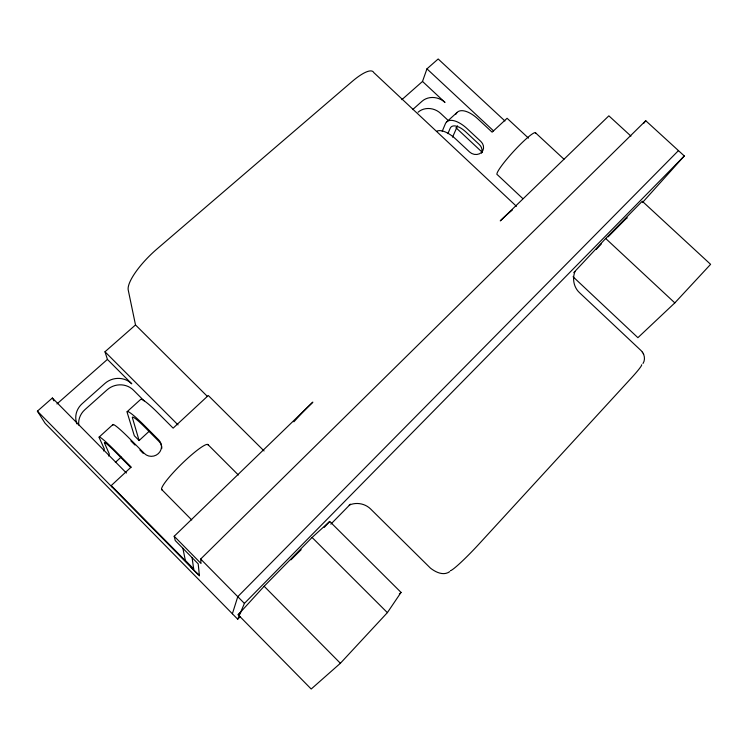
<?xml version="1.0" encoding="UTF-8"?>
<svg xmlns="http://www.w3.org/2000/svg" width="748" height="748" viewBox="0 0 748 748"><rect width="100%" height="100%" fill="white"/><g stroke="black" fill="none" stroke-linecap="round" stroke-linejoin="round"><path stroke-width="1.12" d="M574.978 271.552C572.042 278.742 573.838 287.578 579.644 292.814L641.26 350.765C644.533 354.066 645.618 359.461 643.009 363.481M232.385 613.781L237.771 596.67L678.455 150.619M103.579 450.969L104.29 448.912L99.26 437.767A26.816 2.048 46.2 0 1 115.613 451.296L131.19 467.051L111.228 485.574L111.873 486.855M401.835 99.68L422.508 81.439L426.949 68.853L438.178 58.98L504.937 120.98M108.591 456.046L109.32 454.008L104.524 443.096A19.149 1.459 46.2 0 1 116.23 452.792L130.881 467.622M442.208 131.321L445.369 123.785A23.543 10.921 48.5 0 1 467.257 128.778L480.852 141.466A8.574 7.611 26.7 0 1 481.394 152.508A8.574 7.611 26.7 0 1 469.538 151.956L455.906 139.193A23.646 10.668 48.4 0 0 436.982 131.096M126.421 473.035L52.369 398.001L37.4 411.157L45.114 423.303L237.705 619.194L244.409 603.402L684.298 155.958L645.748 120.718L200.67 559.037L201.016 563.487L174.191 536.26L312.86 402.134A41.57 4.245 -45.4 0 0 293.889 421.807M447.884 133.63L450.184 128.291A16.811 7.798 48.5 0 1 465.808 131.91L479.318 144.532A8.527 7.574 26.7 0 1 481.506 153.172M452.559 137.136L457.552 125.87M387.371 612.64L401.05 592.407L329.709 521.44L312.084 537.457L264.147 586.264L238.144 614.753L311.205 689.02L340.387 663.27L387.371 612.64L312.084 537.457M643.682 123.392L645.748 120.718M642.448 202.558L684.298 155.958M324.239 527.387L329.709 521.44M573.062 276.769L637.904 337.685L674.818 302.893L710.6 264.334L642.27 201.231L605.684 238.49L573.772 272.627M596.128 249.505L601.27 244.035M608.115 236.873L624.926 219.809A28.704 0.58 -46.2 0 1 626.478 218.36M237.705 619.194L240.155 616.689M330.84 524.152L350.447 504.152M238.144 614.753L240.688 612.378M115.351 462.414L121.157 457.075M112.929 425.36A26.685 2.44 46.3 0 1 129.544 438.524L144.383 453.494A9.939 9.5 -19.3 0 0 158.37 453.587A9.939 9.5 -19.3 0 0 158.847 440.076L144.055 425.21A26.545 2.852 46.3 0 0 127.169 412.438L134.313 435.719L139.1 440.544L148.871 431.54M99.119 437.084L112.845 424.63M127.151 411.662L140.605 399.46A26.423 3.235 46.4 0 1 157.706 412.69L173.125 428.137L208.29 395.514L264.072 450.96M446.481 122.064L457.075 112.462M399.32 593.968L401.05 592.407M412.662 109.601L422.068 101.232A16.568 14.633 23.3 0 1 445.004 102.429L422.508 81.439M56.942 403.939L107.413 359.405L104.991 351.766L135.51 324.941L128.235 290.056A40.841 11.631 -44.4 0 1 156.996 248.972L352.112 81.513A38.232 10.061 -48 0 1 373.729 72.537L516.466 206.317M192.077 557.643L193.704 569.144L111.228 485.574M449.8 571.594C443.592 576.119 435.71 572.267 430.427 568.115L370.606 508.977C365.08 503.498 356.291 501.927 349.194 505.115M630.947 136.099L608.863 115.837L500.253 220.884A38.868 3.665 -46.7 0 1 512.305 210.113M535.39 132.695L563.964 159.184M528.462 138.118L507.088 118.278L492.109 132.162L477.953 118.979A23.44 11.145 48.6 0 0 455.925 114.21M426.949 68.853L493.568 130.891M605.684 238.49L674.818 302.893M448.248 120.512L440.591 113.359A16.25 14.408 23.3 0 0 418.076 112.219M455.906 127.665L482.273 152.321M522.861 198.641L497.392 174.733A28.415 3.544 -47.4 0 1 514.278 150.666A28.415 3.544 -47.4 0 1 535.708 133.415M135.51 324.941L207.477 396.496M207.832 444.48L238.35 474.999M104.991 351.766L178.052 424.911M107.413 359.405L131.798 383.836A19.168 18.046 -14.6 0 0 104.907 383.453L82.149 403.705A19.429 18.233 -18.3 0 0 76.969 423.948M144.158 400.9L133.462 390.166A18.756 17.681 -15.2 0 0 107.142 389.811L84.889 409.68A19.009 17.868 -18.8 0 0 78.736 425.116M130.881 440.918L134.977 445.051M139.895 450.006L143.167 453.316M264.147 586.264L340.387 663.27M161.568 489.398L191.74 519.963M200.67 559.037L244.409 603.402M193.741 569.125L185.382 560.626L182.886 548.303M37.4 411.157L199.426 575.866L198.211 563.87L175.238 540.542L174.191 536.26M643.327 353.757L643.617 354.253M642.354 352.121L642.635 352.607M52.369 398.001L53.95 400.872M139.1 440.544L132.405 417.702A18.962 2.038 46.3 0 1 144.486 426.856L159.184 441.638A9.874 9.444 -19.5 0 1 161.82 448.342M199.323 574.791A11.959 0.683 45.7 0 1 191.142 567.442M162.194 489.959A32.314 4.572 -44.3 0 1 182.073 463.536A32.314 4.572 -44.3 0 1 208.225 445.256M290.953 559.85A32.697 0.757 -45.7 0 1 301.182 549.687M627.189 217.79A28.704 0.58 -46.2 0 1 627.058 218.098M451.474 570.2A31.304 2.543 -46.3 0 0 478.926 544.114L631.088 378.292A29.518 2.235 -45.5 0 0 641.691 364.725M450.82 570.49A31.304 2.543 -46.3 0 1 450.427 570.509"/></g></svg>
